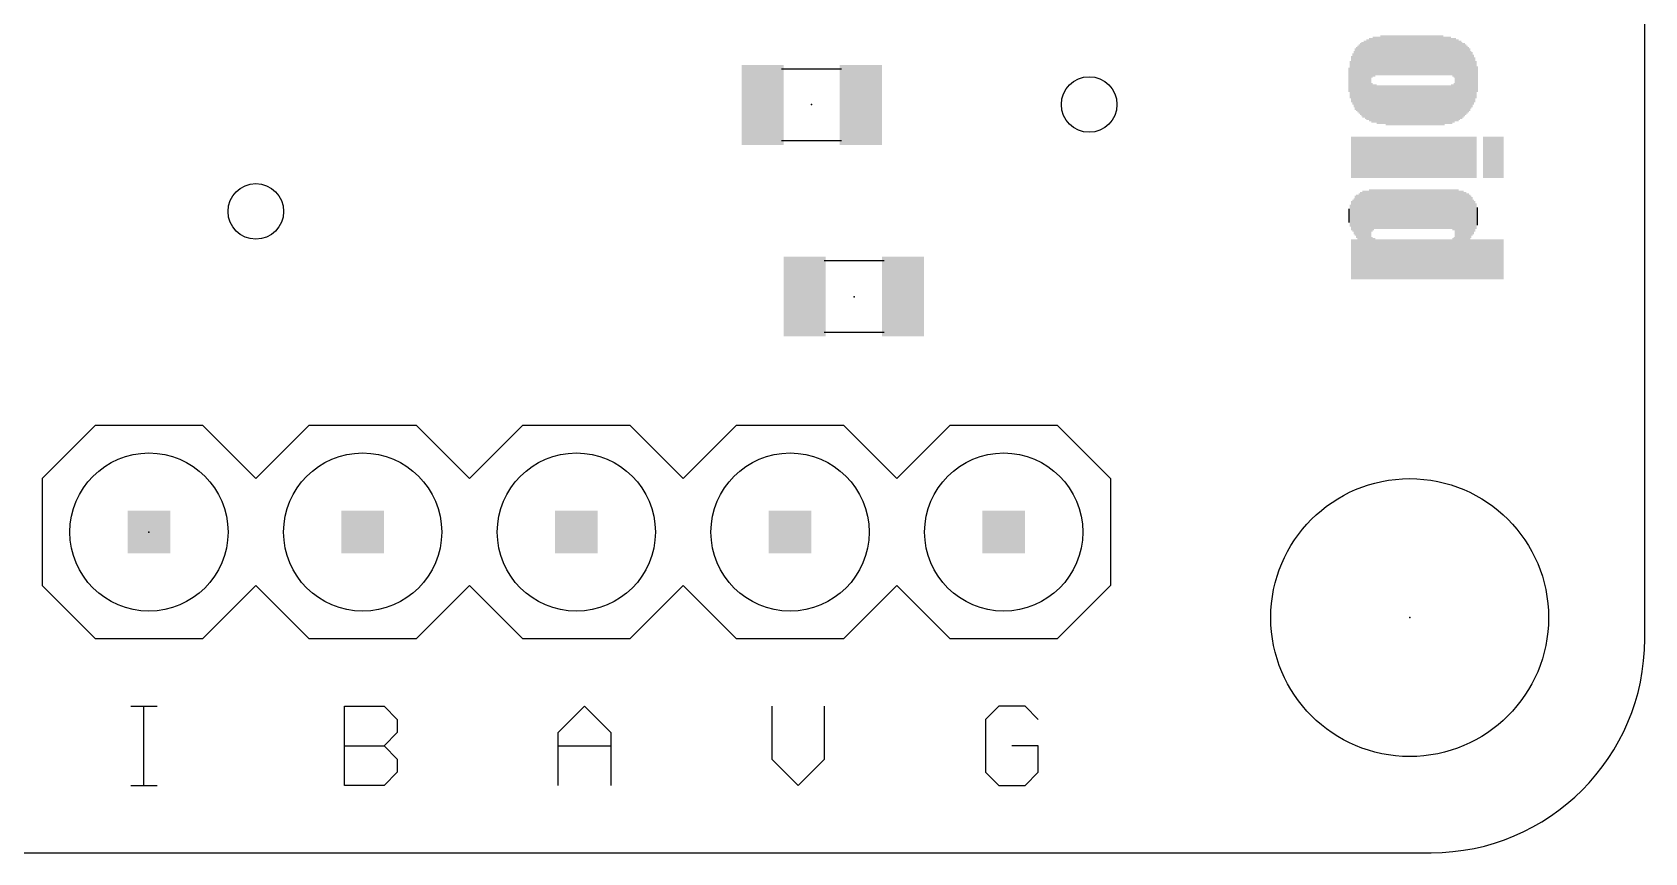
# Model space of a CAD drawing. Extents: x 0.03 to 1.48, y 0 to 0.8.
# Drawn here: x 0.725 to 1.48, y 0 to 0.384 of the extents above; entities that cross this region are included whole.
import ezdxf

# ---------------------------------------------------------------- set-up
doc = ezdxf.new("R2010")
doc.units = 0
for name, color, linetype in [('17', 110, 'CONTINUOUS'), ('18', 110, 'CONTINUOUS'), ('20', 53, 'CONTINUOUS'), ('21', 7, 'CONTINUOUS'), ('23', 53, 'CONTINUOUS'), ('51', 53, 'CONTINUOUS')]:
    doc.layers.add(name, color=color, linetype=linetype)

# ---------------------------------------------------------------- blocks, each defined once
blk = doc.blocks.new('RECT')
blk.add_solid([(-0.5, -0.5), (0.5, -0.5), (-0.5, 0.5), (0.5, 0.5)])
blk = doc.blocks.new('ROUNDP')
blk.add_circle((0, 0), 0.5)
blk = doc.blocks.new('ROUNDV')
blk.add_circle((0, 0), 0.5)

msp = doc.modelspace()

# ---------------------------------------------------------------- linework, layer by layer
at = {"layer": '20'}
for p, q in [((1.48, 0.1), (1.48, 0.7)), ((0.13, 0), (1.38, 0))]:
    msp.add_line(p, q, dxfattribs=at)
msp.add_circle((1.37, 0.11), 0.065, dxfattribs=at)
msp.add_arc((1.38, 0.1), 0.1, 270, 0, dxfattribs=at)
at = {"layer": '21'}
for p, q in [((0.755, 0.2), (0.73, 0.175)), ((0.755, 0.2), (0.805, 0.2)), ((0.805, 0.2), (0.83, 0.175)), ((0.83, 0.175), (0.855, 0.2)), ((0.855, 0.2), (0.905, 0.2)), ((0.905, 0.2), (0.93, 0.175)), ((0.93, 0.175), (0.955, 0.2)), ((0.955, 0.2), (1.005, 0.2)), ((1.005, 0.2), (1.03, 0.175)), ((1.055, 0.2), (1.03, 0.175)), ((1.055, 0.2), (1.105, 0.2)), ((1.105, 0.2), (1.13, 0.175)), ((1.13, 0.175), (1.155, 0.2)), ((1.155, 0.2), (1.205, 0.2)), ((1.205, 0.2), (1.23, 0.175)), ((0.73, 0.175), (0.73, 0.125)), ((1.23, 0.175), (1.23, 0.125)), ((0.73, 0.125), (0.755, 0.1)), ((0.83, 0.125), (0.805, 0.1)), ((0.855, 0.1), (0.83, 0.125)), ((0.93, 0.125), (0.905, 0.1)), ((0.955, 0.1), (0.93, 0.125)), ((1.03, 0.125), (1.005, 0.1)), ((1.03, 0.125), (1.055, 0.1)), ((1.13, 0.125), (1.105, 0.1)), ((1.155, 0.1), (1.13, 0.125)), ((1.23, 0.125), (1.205, 0.1)), ((0.805, 0.1), (0.755, 0.1)), ((0.905, 0.1), (0.855, 0.1)), ((1.005, 0.1), (0.955, 0.1)), ((1.105, 0.1), (1.055, 0.1)), ((1.205, 0.1), (1.155, 0.1)), ((0.7715, 0.068532), (0.783844, 0.068532)), ((0.777672, 0.0315), (0.777672, 0.068532)), ((0.8715, 0.0315), (0.8715, 0.068532)), ((0.8715, 0.068532), (0.890016, 0.068532)), ((0.890016, 0.068532), (0.896188, 0.06236)), ((0.9715, 0.056188), (0.983844, 0.068532)), ((0.983844, 0.068532), (0.996188, 0.056188)), ((1.0715, 0.068532), (1.0715, 0.043844)), ((1.096188, 0.043844), (1.096188, 0.068532)), ((1.177672, 0.068532), (1.1715, 0.06236)), ((1.190016, 0.068532), (1.177672, 0.068532)), ((1.196188, 0.06236), (1.190016, 0.068532)), ((0.896188, 0.06236), (0.896188, 0.056188)), ((1.1715, 0.06236), (1.1715, 0.037672)), ((0.896188, 0.056188), (0.890016, 0.050016)), ((0.9715, 0.0315), (0.9715, 0.056188)), ((0.996188, 0.056188), (0.996188, 0.0315)), ((0.8715, 0.050016), (0.890016, 0.050016)), ((0.890016, 0.050016), (0.896188, 0.043844)), ((0.9715, 0.050016), (0.996188, 0.050016)), ((1.196188, 0.050016), (1.183844, 0.050016)), ((1.196188, 0.037672), (1.196188, 0.050016)), ((0.896188, 0.043844), (0.896188, 0.037672)), ((1.0715, 0.043844), (1.083844, 0.0315)), ((1.083844, 0.0315), (1.096188, 0.043844)), ((0.7715, 0.0315), (0.783844, 0.0315)), ((0.890016, 0.0315), (0.8715, 0.0315)), ((0.896188, 0.037672), (0.890016, 0.0315)), ((1.1715, 0.037672), (1.177672, 0.0315)), ((1.177672, 0.0315), (1.190016, 0.0315)), ((1.190016, 0.0315), (1.196188, 0.037672))]:
    msp.add_line(p, q, dxfattribs=at)
at = {"layer": '23'}
for p in [(1.09, 0.35), (1.11, 0.26), (0.78, 0.15), (1.37, 0.11)]:
    msp.add_point(p, dxfattribs=at)
at = {"layer": '51'}
for p, q in [((1.104016, 0.366496), (1.075984, 0.366496)), ((1.104016, 0.332992), (1.075984, 0.332992)), ((1.095984, 0.277008), (1.124016, 0.277008)), ((1.095984, 0.243504), (1.124016, 0.243504))]:
    msp.add_line(p, q, dxfattribs=at)

# ---------------------------------------------------------------- block references
at = {"layer": '17', "xscale": 0.074, "yscale": 0.074, "rotation": 90}
for p in [(0.78, 0.15), (0.78, 0.15), (0.88, 0.15), (0.88, 0.15), (0.98, 0.15), (0.98, 0.15), (1.08, 0.15), (1.08, 0.15), (1.18, 0.15), (1.18, 0.15)]:
    msp.add_blockref('ROUNDP', p, dxfattribs=at)
at = {"layer": '18', "xscale": 0.026, "yscale": 0.026}
for p in [(1.22, 0.35), (1.22, 0.35), (0.83, 0.3), (0.83, 0.3)]:
    msp.add_blockref('ROUNDV', p, dxfattribs=at)
at = {"layer": '21', "yscale": 0.0006, "rotation": 270}
for p, xscale in [((1.3458, 0.3619), 0.0312), ((1.3464, 0.3619), 0.0324), ((1.347, 0.3619), 0.0336), ((1.3476, 0.3619), 0.0348), ((1.3482, 0.3616), 0.0354), ((1.3488, 0.3619), 0.036), ((1.3494, 0.3616), 0.0366), ((1.35, 0.3616), 0.0378), ((1.3506, 0.3616), 0.0378), ((1.3512, 0.3616), 0.039), ((1.3518, 0.3616), 0.039), ((1.3524, 0.3718), 0.0186), ((1.353, 0.3724), 0.0186), ((1.3536, 0.3724), 0.0186), ((1.3542, 0.3727), 0.018), ((1.3548, 0.3727), 0.018), ((1.3554, 0.3727), 0.018), ((1.356, 0.3727), 0.018), ((1.3566, 0.373), 0.0186), ((1.3572, 0.373), 0.0186), ((1.3578, 0.373), 0.0186), ((1.3584, 0.373), 0.0186), ((1.359, 0.373), 0.0186), ((1.3596, 0.373), 0.0186), ((1.3602, 0.373), 0.0186), ((1.3608, 0.373), 0.0186), ((1.3614, 0.373), 0.0186), ((1.362, 0.373), 0.0186), ((1.3626, 0.373), 0.0186), ((1.3632, 0.373), 0.0186), ((1.3638, 0.373), 0.0186), ((1.3644, 0.373), 0.0186), ((1.365, 0.373), 0.0186), ((1.3656, 0.373), 0.0186), ((1.3662, 0.373), 0.0186), ((1.3668, 0.373), 0.0186), ((1.3674, 0.373), 0.0186), ((1.368, 0.373), 0.0186), ((1.3686, 0.373), 0.0186), ((1.3692, 0.373), 0.0186), ((1.3698, 0.373), 0.0186), ((1.3704, 0.373), 0.0186), ((1.371, 0.373), 0.0186), ((1.3716, 0.373), 0.0186), ((1.3722, 0.373), 0.0186), ((1.3728, 0.373), 0.0186), ((1.3734, 0.373), 0.0186), ((1.374, 0.373), 0.0186), ((1.3746, 0.373), 0.0186), ((1.3752, 0.373), 0.0186), ((1.3758, 0.373), 0.0186), ((1.3764, 0.373), 0.0186), ((1.377, 0.373), 0.0186), ((1.3776, 0.373), 0.0186), ((1.3782, 0.373), 0.0186), ((1.3788, 0.373), 0.0186), ((1.3794, 0.373), 0.0186), ((1.38, 0.373), 0.0186), ((1.3806, 0.373), 0.0186), ((1.3812, 0.373), 0.0186), ((1.3818, 0.373), 0.0186), ((1.3824, 0.373), 0.0186), ((1.383, 0.373), 0.0186), ((1.3836, 0.373), 0.0186), ((1.3842, 0.373), 0.0186), ((1.3848, 0.373), 0.0186), ((1.3854, 0.373), 0.0186), ((1.386, 0.3727), 0.018), ((1.3866, 0.3727), 0.018), ((1.3872, 0.3727), 0.018), ((1.3878, 0.3727), 0.018), ((1.3884, 0.3727), 0.018), ((1.389, 0.3727), 0.018), ((1.3896, 0.3724), 0.0174), ((1.3902, 0.3721), 0.018), ((1.3908, 0.3718), 0.0186), ((1.3914, 0.3616), 0.039), ((1.392, 0.3613), 0.0384), ((1.3926, 0.3613), 0.0384), ((1.3932, 0.3613), 0.0372), ((1.3938, 0.3616), 0.0366), ((1.3944, 0.3613), 0.036), ((1.395, 0.3613), 0.0348), ((1.3956, 0.3616), 0.0342), ((1.3962, 0.3616), 0.033), ((1.3968, 0.3616), 0.0318), ((1.3422, 0.3616), 0.0174), ((1.3428, 0.3619), 0.0216), ((1.3434, 0.3619), 0.024), ((1.344, 0.3619), 0.0264), ((1.3446, 0.3619), 0.0288), ((1.3452, 0.3619), 0.03), ((1.3974, 0.3616), 0.0306), ((1.398, 0.3616), 0.0294), ((1.3986, 0.3616), 0.027), ((1.3992, 0.3616), 0.0258), ((1.3998, 0.3616), 0.0234), ((1.4004, 0.3616), 0.021), ((1.401, 0.3616), 0.0174), ((1.3416, 0.3616), 0.0114), ((1.4016, 0.3619), 0.012), ((1.3524, 0.3508), 0.0186), ((1.353, 0.3505), 0.018), ((1.3536, 0.3505), 0.018), ((1.3542, 0.3505), 0.018), ((1.3548, 0.3499), 0.018), ((1.3554, 0.3499), 0.018), ((1.356, 0.3499), 0.018), ((1.3566, 0.3499), 0.018), ((1.3572, 0.3499), 0.018), ((1.3578, 0.3499), 0.018), ((1.3584, 0.3499), 0.018), ((1.359, 0.3496), 0.0186), ((1.3596, 0.3496), 0.0186), ((1.3602, 0.3496), 0.0186), ((1.3608, 0.3496), 0.0186), ((1.3614, 0.3496), 0.0186), ((1.362, 0.3496), 0.0186), ((1.3626, 0.3496), 0.0186), ((1.3632, 0.3496), 0.0186), ((1.3638, 0.3496), 0.0186), ((1.3644, 0.3496), 0.0186), ((1.365, 0.3496), 0.0186), ((1.3656, 0.3496), 0.0186), ((1.3662, 0.3496), 0.0186), ((1.3668, 0.3496), 0.0186), ((1.3674, 0.3496), 0.0186), ((1.368, 0.3496), 0.0186), ((1.3686, 0.3496), 0.0186), ((1.3692, 0.3496), 0.0186), ((1.3698, 0.3496), 0.0186), ((1.3704, 0.3496), 0.0186), ((1.371, 0.3496), 0.0186), ((1.3716, 0.3496), 0.0186), ((1.3722, 0.3496), 0.0186), ((1.3728, 0.3496), 0.0186), ((1.3734, 0.3496), 0.0186), ((1.374, 0.3496), 0.0186), ((1.3746, 0.3496), 0.0186), ((1.3752, 0.3496), 0.0186), ((1.3758, 0.3496), 0.0186), ((1.3764, 0.3496), 0.0186), ((1.377, 0.3496), 0.0186), ((1.3776, 0.3496), 0.0186), ((1.3782, 0.3496), 0.0186), ((1.3788, 0.3496), 0.0186), ((1.3794, 0.3496), 0.0186), ((1.38, 0.3496), 0.0186), ((1.3806, 0.3496), 0.0186), ((1.3812, 0.3496), 0.0186), ((1.3818, 0.3496), 0.0186), ((1.3824, 0.3496), 0.0186), ((1.383, 0.3496), 0.0186), ((1.3836, 0.3496), 0.0186), ((1.3842, 0.3496), 0.0186), ((1.3848, 0.3496), 0.0186), ((1.3854, 0.3496), 0.0186), ((1.386, 0.3496), 0.0186), ((1.3866, 0.3499), 0.018), ((1.3872, 0.3499), 0.018), ((1.3878, 0.3499), 0.018), ((1.3884, 0.3499), 0.018), ((1.389, 0.3499), 0.018), ((1.3896, 0.3502), 0.0186), ((1.3902, 0.3505), 0.018), ((1.3908, 0.3508), 0.0186), ((1.3428, 0.3253), 0.0192), ((1.3434, 0.3253), 0.0192), ((1.344, 0.3253), 0.0192), ((1.3446, 0.3253), 0.0192), ((1.3452, 0.3253), 0.0192), ((1.3458, 0.3253), 0.0192), ((1.3464, 0.3253), 0.0192), ((1.347, 0.3253), 0.0192), ((1.3476, 0.3253), 0.0192), ((1.3482, 0.3253), 0.0192), ((1.3488, 0.3253), 0.0192), ((1.3494, 0.3253), 0.0192), ((1.35, 0.3253), 0.0192), ((1.3506, 0.3253), 0.0192), ((1.3512, 0.3253), 0.0192), ((1.3518, 0.3253), 0.0192), ((1.3524, 0.3253), 0.0192), ((1.353, 0.3253), 0.0192), ((1.3536, 0.3253), 0.0192), ((1.3542, 0.3253), 0.0192), ((1.3548, 0.3253), 0.0192), ((1.3554, 0.3253), 0.0192), ((1.356, 0.3253), 0.0192), ((1.3566, 0.3253), 0.0192), ((1.3572, 0.3253), 0.0192), ((1.3578, 0.3253), 0.0192), ((1.3584, 0.3253), 0.0192), ((1.359, 0.3253), 0.0192), ((1.3596, 0.3253), 0.0192), ((1.3602, 0.3253), 0.0192), ((1.3608, 0.3253), 0.0192), ((1.3614, 0.3253), 0.0192), ((1.362, 0.3253), 0.0192), ((1.3626, 0.3253), 0.0192), ((1.3632, 0.3253), 0.0192), ((1.3638, 0.3253), 0.0192), ((1.3644, 0.3253), 0.0192), ((1.365, 0.3253), 0.0192), ((1.3656, 0.3253), 0.0192), ((1.3662, 0.3253), 0.0192), ((1.3668, 0.3253), 0.0192), ((1.3674, 0.3253), 0.0192), ((1.368, 0.3253), 0.0192), ((1.3686, 0.3253), 0.0192), ((1.3692, 0.3253), 0.0192), ((1.3698, 0.3253), 0.0192), ((1.3704, 0.3253), 0.0192), ((1.371, 0.3253), 0.0192), ((1.3716, 0.3253), 0.0192), ((1.3722, 0.3253), 0.0192), ((1.3728, 0.3253), 0.0192), ((1.3734, 0.3253), 0.0192), ((1.374, 0.3253), 0.0192), ((1.3746, 0.3253), 0.0192), ((1.3752, 0.3253), 0.0192), ((1.3758, 0.3253), 0.0192), ((1.3764, 0.3253), 0.0192), ((1.377, 0.3253), 0.0192), ((1.3776, 0.3253), 0.0192), ((1.3782, 0.3253), 0.0192), ((1.3788, 0.3253), 0.0192), ((1.3794, 0.3253), 0.0192), ((1.38, 0.3253), 0.0192), ((1.3806, 0.3253), 0.0192), ((1.3812, 0.3253), 0.0192), ((1.3818, 0.3253), 0.0192), ((1.3824, 0.3253), 0.0192), ((1.383, 0.3253), 0.0192), ((1.3836, 0.3253), 0.0192), ((1.3842, 0.3253), 0.0192), ((1.3848, 0.3253), 0.0192), ((1.3854, 0.3253), 0.0192), ((1.386, 0.3253), 0.0192), ((1.3866, 0.3253), 0.0192), ((1.3872, 0.3253), 0.0192), ((1.3878, 0.3253), 0.0192), ((1.3884, 0.3253), 0.0192), ((1.389, 0.3253), 0.0192), ((1.3896, 0.3253), 0.0192), ((1.3902, 0.3253), 0.0192), ((1.3908, 0.3253), 0.0192), ((1.3914, 0.3253), 0.0192), ((1.392, 0.3253), 0.0192), ((1.3926, 0.3253), 0.0192), ((1.3932, 0.3253), 0.0192), ((1.3938, 0.3253), 0.0192), ((1.3944, 0.3253), 0.0192), ((1.395, 0.3253), 0.0192), ((1.3956, 0.3253), 0.0192), ((1.3962, 0.3253), 0.0192), ((1.3968, 0.3253), 0.0192), ((1.3974, 0.3253), 0.0192), ((1.398, 0.3253), 0.0192), ((1.3986, 0.3253), 0.0192), ((1.3992, 0.3253), 0.0192), ((1.3998, 0.3253), 0.0192), ((1.4004, 0.3253), 0.0192), ((1.401, 0.3253), 0.0192), ((1.4046, 0.3253), 0.0192), ((1.4052, 0.3253), 0.0192), ((1.4058, 0.3253), 0.0192), ((1.4064, 0.3253), 0.0192), ((1.407, 0.3253), 0.0192), ((1.4076, 0.3253), 0.0192), ((1.4082, 0.3253), 0.0192), ((1.4088, 0.3253), 0.0192), ((1.4094, 0.3253), 0.0192), ((1.41, 0.3253), 0.0192), ((1.4106, 0.3253), 0.0192), ((1.4112, 0.3253), 0.0192), ((1.4118, 0.3253), 0.0192), ((1.4124, 0.3253), 0.0192), ((1.413, 0.3253), 0.0192), ((1.4136, 0.3253), 0.0192), ((1.3482, 0.289), 0.0414), ((1.3488, 0.289), 0.0414), ((1.3494, 0.289), 0.0414), ((1.35, 0.289), 0.0414), ((1.3506, 0.289), 0.0414), ((1.3512, 0.2893), 0.042), ((1.3518, 0.2893), 0.042), ((1.3524, 0.3004), 0.0198), ((1.353, 0.3007), 0.0192), ((1.3536, 0.301), 0.0186), ((1.3542, 0.301), 0.0186), ((1.3548, 0.301), 0.0186), ((1.3554, 0.301), 0.0186), ((1.356, 0.301), 0.0186), ((1.3566, 0.301), 0.0186), ((1.3572, 0.301), 0.0186), ((1.3578, 0.301), 0.0186), ((1.3584, 0.301), 0.0186), ((1.359, 0.301), 0.0186), ((1.3596, 0.301), 0.0186), ((1.3602, 0.301), 0.0186), ((1.3608, 0.301), 0.0186), ((1.3614, 0.301), 0.0186), ((1.362, 0.301), 0.0186), ((1.3626, 0.301), 0.0186), ((1.3632, 0.301), 0.0186), ((1.3638, 0.301), 0.0186), ((1.3644, 0.301), 0.0186), ((1.365, 0.301), 0.0186), ((1.3656, 0.301), 0.0186), ((1.3662, 0.301), 0.0186), ((1.3668, 0.301), 0.0186), ((1.3674, 0.301), 0.0186), ((1.368, 0.301), 0.0186), ((1.3686, 0.301), 0.0186), ((1.3692, 0.301), 0.0186), ((1.3698, 0.301), 0.0186), ((1.3704, 0.301), 0.0186), ((1.371, 0.301), 0.0186), ((1.3716, 0.301), 0.0186), ((1.3722, 0.301), 0.0186), ((1.3728, 0.301), 0.0186), ((1.3734, 0.301), 0.0186), ((1.374, 0.301), 0.0186), ((1.3746, 0.301), 0.0186), ((1.3752, 0.301), 0.0186), ((1.3758, 0.301), 0.0186), ((1.3764, 0.301), 0.0186), ((1.377, 0.301), 0.0186), ((1.3776, 0.301), 0.0186), ((1.3782, 0.301), 0.0186), ((1.3788, 0.301), 0.0186), ((1.3794, 0.301), 0.0186), ((1.38, 0.301), 0.0186), ((1.3806, 0.301), 0.0186), ((1.3812, 0.301), 0.0186), ((1.3818, 0.301), 0.0186), ((1.3824, 0.301), 0.0186), ((1.383, 0.301), 0.0186), ((1.3836, 0.301), 0.0186), ((1.3842, 0.301), 0.0186), ((1.3848, 0.301), 0.0186), ((1.3854, 0.301), 0.0186), ((1.386, 0.301), 0.0186), ((1.3866, 0.301), 0.0186), ((1.3872, 0.301), 0.0186), ((1.3878, 0.301), 0.0186), ((1.3884, 0.301), 0.0186), ((1.389, 0.301), 0.0186), ((1.3896, 0.301), 0.0186), ((1.3902, 0.3007), 0.0192), ((1.3908, 0.3007), 0.0192), ((1.3914, 0.2893), 0.042), ((1.392, 0.2893), 0.042), ((1.3926, 0.2893), 0.042), ((1.3932, 0.289), 0.0414), ((1.3938, 0.289), 0.0414), ((1.3944, 0.289), 0.0414), ((1.395, 0.289), 0.0414), ((1.3422, 0.298), 0.0102), ((1.3428, 0.298), 0.0138), ((1.3434, 0.298), 0.015), ((1.344, 0.2977), 0.0168), ((1.3446, 0.298), 0.0186), ((1.3452, 0.2977), 0.0204), ((1.3458, 0.2881), 0.0396), ((1.3464, 0.2884), 0.0402), ((1.347, 0.2887), 0.0408), ((1.3476, 0.2887), 0.0408), ((1.3956, 0.2887), 0.0408), ((1.3962, 0.2887), 0.0408), ((1.3968, 0.2884), 0.0402), ((1.3974, 0.2884), 0.0402), ((1.398, 0.2881), 0.0396), ((1.3986, 0.2974), 0.0198), ((1.3992, 0.2977), 0.018), ((1.3998, 0.2974), 0.0162), ((1.4004, 0.2977), 0.0144), ((1.401, 0.2977), 0.012), ((1.4016, 0.2977), 0.0084), ((1.3416, 0.298), 0.0066), ((1.3428, 0.2776), 0.0186), ((1.3434, 0.2776), 0.0186), ((1.344, 0.2776), 0.0186), ((1.3446, 0.2776), 0.0186), ((1.3452, 0.2776), 0.0186), ((1.3524, 0.2782), 0.0198), ((1.353, 0.2779), 0.0192), ((1.3536, 0.2779), 0.0192), ((1.3542, 0.2776), 0.0186), ((1.3548, 0.2776), 0.0186), ((1.3554, 0.2776), 0.0186), ((1.356, 0.2776), 0.0186), ((1.3566, 0.2776), 0.0186), ((1.3572, 0.2776), 0.0186), ((1.3578, 0.2776), 0.0186), ((1.3584, 0.2776), 0.0186), ((1.359, 0.2776), 0.0186), ((1.3596, 0.2776), 0.0186), ((1.3602, 0.2776), 0.0186), ((1.3608, 0.2776), 0.0186), ((1.3614, 0.2776), 0.0186), ((1.362, 0.2776), 0.0186), ((1.3626, 0.2776), 0.0186), ((1.3632, 0.2776), 0.0186), ((1.3638, 0.2776), 0.0186), ((1.3644, 0.2776), 0.0186), ((1.365, 0.2776), 0.0186), ((1.3656, 0.2776), 0.0186), ((1.3662, 0.2776), 0.0186), ((1.3668, 0.2776), 0.0186), ((1.3674, 0.2776), 0.0186), ((1.368, 0.2776), 0.0186), ((1.3686, 0.2776), 0.0186), ((1.3692, 0.2776), 0.0186), ((1.3698, 0.2776), 0.0186), ((1.3704, 0.2776), 0.0186), ((1.371, 0.2776), 0.0186), ((1.3716, 0.2776), 0.0186), ((1.3722, 0.2776), 0.0186), ((1.3728, 0.2776), 0.0186), ((1.3734, 0.2776), 0.0186), ((1.374, 0.2776), 0.0186), ((1.3746, 0.2776), 0.0186), ((1.3752, 0.2776), 0.0186), ((1.3758, 0.2776), 0.0186), ((1.3764, 0.2776), 0.0186), ((1.377, 0.2776), 0.0186), ((1.3776, 0.2776), 0.0186), ((1.3782, 0.2776), 0.0186), ((1.3788, 0.2776), 0.0186), ((1.3794, 0.2776), 0.0186), ((1.38, 0.2776), 0.0186), ((1.3806, 0.2776), 0.0186), ((1.3812, 0.2776), 0.0186), ((1.3818, 0.2776), 0.0186), ((1.3824, 0.2776), 0.0186), ((1.383, 0.2776), 0.0186), ((1.3836, 0.2776), 0.0186), ((1.3842, 0.2776), 0.0186), ((1.3848, 0.2776), 0.0186), ((1.3854, 0.2776), 0.0186), ((1.386, 0.2776), 0.0186), ((1.3866, 0.2776), 0.0186), ((1.3872, 0.2776), 0.0186), ((1.3878, 0.2776), 0.0186), ((1.3884, 0.2776), 0.0186), ((1.389, 0.2776), 0.0186), ((1.3896, 0.2776), 0.0186), ((1.3902, 0.2779), 0.0192), ((1.3908, 0.2782), 0.0198), ((1.3986, 0.2776), 0.0186), ((1.3992, 0.2776), 0.0186), ((1.3998, 0.2776), 0.0186), ((1.4004, 0.2776), 0.0186), ((1.401, 0.2776), 0.0186), ((1.4016, 0.2776), 0.0186), ((1.4022, 0.2776), 0.0186), ((1.4028, 0.2776), 0.0186), ((1.4034, 0.2776), 0.0186), ((1.404, 0.2776), 0.0186), ((1.4046, 0.2776), 0.0186), ((1.4052, 0.2776), 0.0186), ((1.4058, 0.2776), 0.0186), ((1.4064, 0.2776), 0.0186), ((1.407, 0.2776), 0.0186), ((1.4076, 0.2776), 0.0186), ((1.4082, 0.2776), 0.0186), ((1.4088, 0.2776), 0.0186), ((1.4094, 0.2776), 0.0186), ((1.41, 0.2776), 0.0186), ((1.4106, 0.2776), 0.0186), ((1.4112, 0.2776), 0.0186), ((1.4118, 0.2776), 0.0186), ((1.4124, 0.2776), 0.0186), ((1.413, 0.2776), 0.0186), ((1.4136, 0.2776), 0.0186)]:
    msp.add_blockref('RECT', p, dxfattribs=dict(at, xscale=xscale))
at = {"layer": '51', "xscale": 0.019689, "yscale": 0.037402, "rotation": 180}
for p in [(1.067156, 0.349799), (1.113156, 0.349799)]:
    msp.add_blockref('RECT', p, dxfattribs=at)
at = {"layer": '51'}
for p, xscale, yscale in [((1.086844, 0.260201), 0.019689, 0.037402), ((1.132844, 0.260201), 0.019689, 0.037402), ((0.78, 0.15), 0.02, 0.02), ((0.88, 0.15), 0.02, 0.02), ((0.98, 0.15), 0.02, 0.02), ((1.08, 0.15), 0.02, 0.02), ((1.18, 0.15), 0.02, 0.02)]:
    msp.add_blockref('RECT', p, dxfattribs=dict(at, xscale=xscale, yscale=yscale))

doc.saveas('drawing.dxf')
